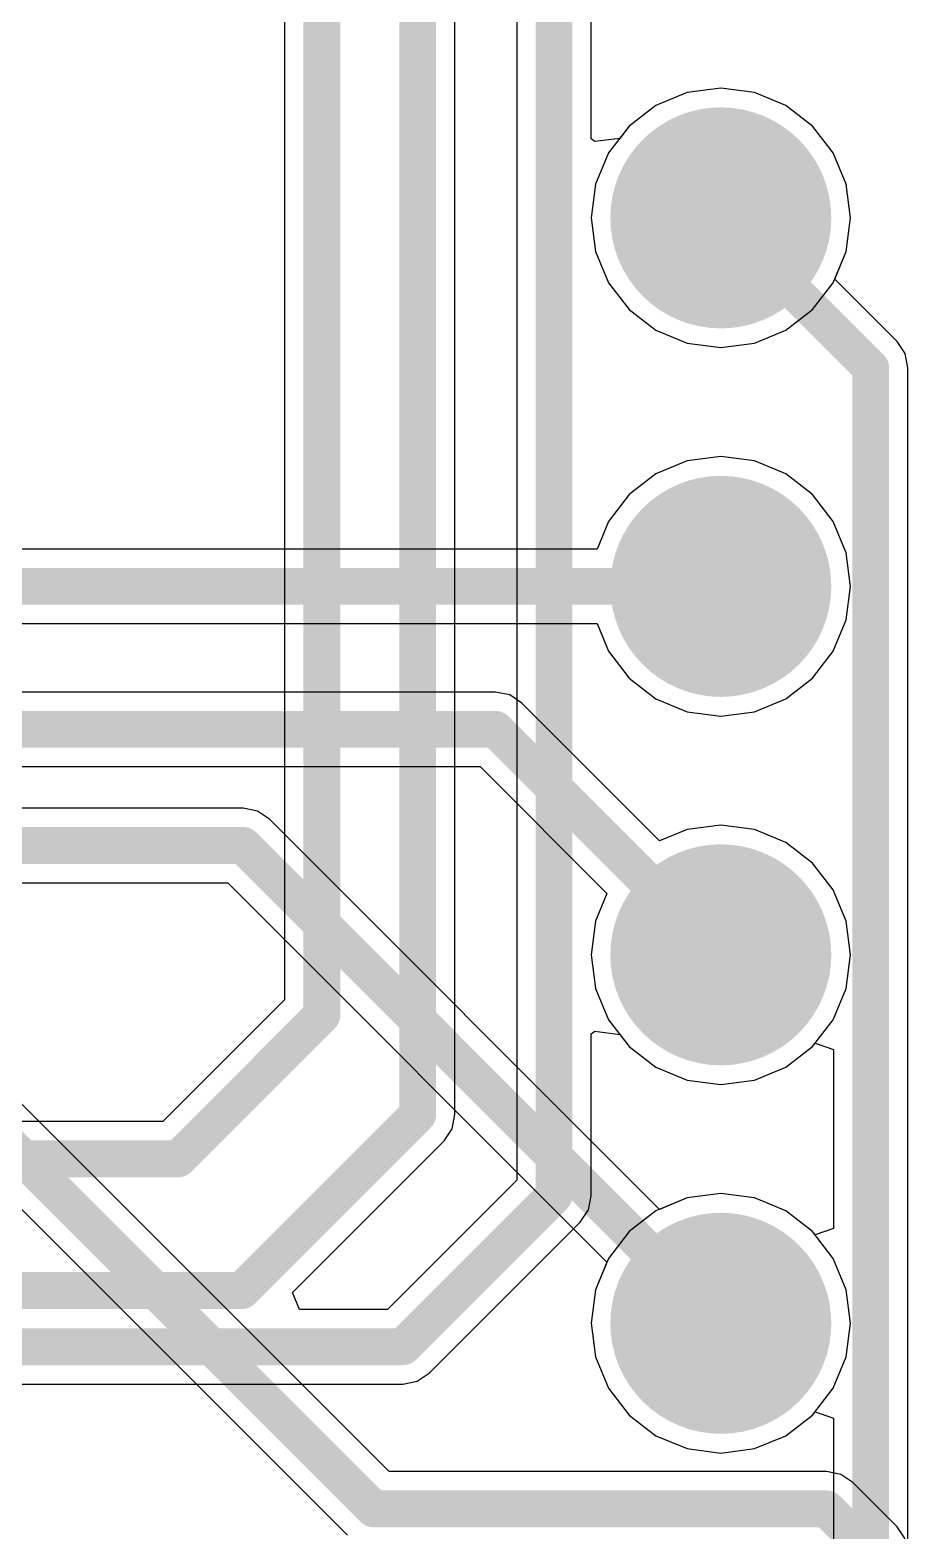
# Model space of a CAD drawing. Header units: millimetres. Extents: x 60.7 to 156.1, y 68.6 to 164.1.
# Drawn here: x 86.84 to 92.89, y 112.93 to 123.28 of the extents above; entities that cross this region are included whole.
import ezdxf

# ---------------------------------------------------------------- set-up
doc = ezdxf.new("R2010")
doc.units = ezdxf.units.MM
for name, color, linetype in [('BottomLayer', 5, 'Continuous'), ('PadHoleLayer', 156, 'Continuous'), ('TopLayer', 1, 'Continuous')]:
    doc.layers.add(name, color=color, linetype=linetype)

# ---------------------------------------------------------------- blocks, each defined once
blk = doc.blocks.new('PLC_5_41')
at = {"layer": 'BottomLayer', "const_width": 0.762}
for points in [[(-5.4610508, -4.826e-05, 1), (-4.699050799999999, -4.826e-05, 1)], [(-2.9210508, -4.826e-05, 1), (-2.1590508, -4.826e-05, 1)], [(-0.3810508, -4.826e-05, 1), (0.3809492, -4.826e-05, 1)], [(2.1589492, -4.826e-05, 1), (2.9209492, -4.826e-05, 1)]]:
    blk.add_lwpolyline(points, format="xyb", close=True, dxfattribs=at)
at = {"layer": 'PadHoleLayer', "const_width": 0.499999}
for points in [[(-5.3300503, -4.826e-05, 1), (-4.8300513, -4.826e-05, 1)], [(-2.7900503, -4.826e-05, 1), (-2.2900513, -4.826e-05, 1)], [(-0.2500503, -4.826e-05, 1), (0.2499487, -4.826e-05, 1)], [(2.2899497, -4.826e-05, 1), (2.7899487, -4.826e-05, 1)]]:
    blk.add_lwpolyline(points, format="xyb", close=True, dxfattribs=at)
at = {"layer": 'TopLayer', "const_width": 0.762}
for points in [[(-5.4610508, -4.826e-05, 1), (-4.699050799999999, -4.826e-05, 1)], [(-2.9210508, -4.826e-05, 1), (-2.1590508, -4.826e-05, 1)], [(-0.3810508, -4.826e-05, 1), (0.3809492, -4.826e-05, 1)], [(2.1589492, -4.826e-05, 1), (2.9209492, -4.826e-05, 1)]]:
    blk.add_lwpolyline(points, format="xyb", close=True, dxfattribs=at)

msp = doc.modelspace()

# ---------------------------------------------------------------- linework, layer by layer
at = {"layer": 'BottomLayer'}
for p, q in [((91.36841518, 122.84421456), (91.15264218, 122.75483958)), ((91.59996919999999, 122.87469964), (91.36841518, 122.84421456)), ((91.83152322, 122.84421456), (91.59996919999999, 122.87469964)), ((92.04729621999999, 122.75483958), (91.83152322, 122.84421456)), ((91.15264218, 122.75483958), (90.96735426, 122.61266054)), ((92.23258414, 122.61266054), (92.04729621999999, 122.75483958)), ((90.96735426, 122.61266054), (90.82517521999999, 122.42737262)), ((92.37476317999999, 122.42737262), (92.23258414, 122.61266054)), ((90.82517521999999, 122.42737262), (90.73580023999999, 122.21159962)), ((92.46413815999999, 122.21159962), (92.37476317999999, 122.42737262)), ((90.73580023999999, 122.21159962), (90.70531516, 121.9800456)), ((92.49462324, 121.9800456), (92.46413815999999, 122.21159962)), ((90.70531516, 121.9800456), (90.73580023999999, 121.74849158)), ((92.46413815999999, 121.74849158), (92.49462324, 121.9800456)), ((90.73580023999999, 121.74849158), (90.82517521999999, 121.53271858)), ((92.37476317999999, 121.53271858), (92.46413815999999, 121.74849158)), ((90.82517521999999, 121.53271858), (90.96735426, 121.34743066)), ((92.23258414, 121.34743066), (92.37476317999999, 121.53271858)), ((90.96735426, 121.34743066), (91.15264218, 121.20525162)), ((92.04729621999999, 121.20525162), (92.23258414, 121.34743066)), ((91.15264218, 121.20525162), (91.36841518, 121.11587664)), ((91.83152322, 121.11587664), (92.04729621999999, 121.20525162)), ((91.36841518, 121.11587664), (91.59996919999999, 121.08539156)), ((91.59996919999999, 121.08539156), (91.83152322, 121.11587664)), ((91.59996919999999, 120.33469964), (91.36841518, 120.30421456)), ((91.83152322, 120.30421456), (91.59996919999999, 120.33469964)), ((91.36841518, 120.30421456), (91.15264218, 120.21483958)), ((92.04729621999999, 120.21483958), (91.83152322, 120.30421456)), ((91.15264218, 120.21483958), (90.96735426, 120.07266054)), ((92.23258414, 120.07266054), (92.04729621999999, 120.21483958)), ((90.96735426, 120.07266054), (90.82517521999999, 119.88737262)), ((92.37476317999999, 119.88737262), (92.23258414, 120.07266054)), ((90.82517521999999, 119.88737262), (90.74631584, 119.69698438)), ((92.46413815999999, 119.67159962), (92.37476317999999, 119.88737262)), ((90.74631584, 119.69698438), (86.5459788, 119.69698438)), ((92.49462324, 119.4400456), (92.46413815999999, 119.67159962)), ((92.46413815999999, 119.20849158), (92.49462324, 119.4400456)), ((92.37476317999999, 118.99271858), (92.46413815999999, 119.20849158)), ((86.65240734, 119.18310682), (90.74631584, 119.18310682)), ((90.74631584, 119.18310682), (90.82517521999999, 118.99271858)), ((90.82517521999999, 118.99271858), (90.96735426, 118.80743066)), ((92.23258414, 118.80743066), (92.37476317999999, 118.99271858)), ((90.96735426, 118.80743066), (91.15264218, 118.66525162)), ((92.04729621999999, 118.66525162), (92.23258414, 118.80743066)), ((90.04594639999999, 118.71100718), (81.9974103, 118.71100718)), ((90.14427234, 118.69144918), (90.04594639999999, 118.71100718)), ((90.22763006, 118.63575206), (90.14427234, 118.69144918)), ((91.17802694, 117.68535518), (90.22763006, 118.63575206)), ((91.15264218, 118.66525162), (91.36841518, 118.57587664)), ((91.36841518, 118.57587664), (91.59996919999999, 118.54539156)), ((91.59996919999999, 118.54539156), (91.83152322, 118.57587664)), ((91.83152322, 118.57587664), (92.04729621999999, 118.66525162)), ((82.02298302, 118.19712962), (89.93951786, 118.19712962)), ((89.93951786, 118.19712962), (90.81465962, 117.32198786)), ((88.30599559999999, 117.91095798), (81.9974103, 117.91095798)), ((88.40432154, 117.89139998), (88.30599559999999, 117.91095798)), ((88.48767926, 117.83570286), (88.40432154, 117.89139998)), ((91.17802694, 115.14535518), (88.48767926, 117.83570286)), ((91.36841518, 117.76421456), (91.17802694, 117.68535518)), ((91.59996919999999, 117.79469964), (91.36841518, 117.76421456)), ((91.83152322, 117.76421456), (91.59996919999999, 117.79469964)), ((92.04729621999999, 117.67483958), (91.83152322, 117.76421456)), ((92.23258414, 117.53266054), (92.04729621999999, 117.67483958)), ((92.37476317999999, 117.34737262), (92.23258414, 117.53266054)), ((83.27784462, 117.39708042), (88.19956705999999, 117.39708042)), ((88.19956705999999, 117.39708042), (90.81465962, 114.78198786)), ((92.46413815999999, 117.13159962), (92.37476317999999, 117.34737262)), ((90.81465962, 117.32198786), (90.73580023999999, 117.13159962)), ((90.73580023999999, 117.13159962), (90.70531516, 116.9000456)), ((92.49462324, 116.9000456), (92.46413815999999, 117.13159962)), ((90.70531516, 116.9000456), (90.73580023999999, 116.66849158)), ((92.46413815999999, 116.66849158), (92.49462324, 116.9000456)), ((90.73580023999999, 116.66849158), (90.82517521999999, 116.45271858)), ((92.37476317999999, 116.45271858), (92.46413815999999, 116.66849158)), ((90.82517521999999, 116.45271858), (90.96735426, 116.26743066)), ((92.23258414, 116.26743066), (92.37476317999999, 116.45271858)), ((89.31265094, 113.33773878), (86.41468366, 116.23570606)), ((90.96735426, 116.26743066), (91.15264218, 116.12525162)), ((92.04729621999999, 116.12525162), (92.23258414, 116.26743066)), ((91.15264218, 116.12525162), (91.36841518, 116.03587664)), ((91.83152322, 116.03587664), (92.04729621999999, 116.12525162)), ((91.36841518, 116.03587664), (91.59996919999999, 116.00539156)), ((91.59996919999999, 116.00539156), (91.83152322, 116.03587664)), ((86.12657146, 115.79708362), (89.02453874, 112.89911634)), ((91.36841518, 115.22421456), (91.17802694, 115.14535518)), ((91.59996919999999, 115.25469964), (91.36841518, 115.22421456)), ((91.83152322, 115.22421456), (91.59996919999999, 115.25469964)), ((92.04729621999999, 115.13483958), (91.83152322, 115.22421456)), ((92.23258414, 114.99266054), (92.04729621999999, 115.13483958)), ((92.37476317999999, 114.80737262), (92.23258414, 114.99266054)), ((90.81465962, 114.78198786), (90.73580023999999, 114.59159962)), ((92.46413815999999, 114.59159962), (92.37476317999999, 114.80737262)), ((90.73580023999999, 114.59159962), (90.70531516, 114.3600456)), ((92.49462324, 114.3600456), (92.46413815999999, 114.59159962)), ((90.70531516, 114.3600456), (90.73580023999999, 114.12849158)), ((92.46413815999999, 114.12849158), (92.49462324, 114.3600456)), ((90.73580023999999, 114.12849158), (90.82517521999999, 113.91271858)), ((92.37476317999999, 113.91271858), (92.46413815999999, 114.12849158)), ((90.82517521999999, 113.91271858), (90.96735426, 113.72743066)), ((92.23258414, 113.72743066), (92.37476317999999, 113.91271858)), ((90.96735426, 113.72743066), (91.15264218, 113.58525162)), ((92.04729621999999, 113.58525162), (92.23258414, 113.72743066)), ((91.15264218, 113.58525162), (91.36841518, 113.49587664)), ((91.83152322, 113.49587664), (92.04729621999999, 113.58525162)), ((91.36841518, 113.49587664), (91.59996919999999, 113.46539156)), ((91.59996919999999, 113.46539156), (91.83152322, 113.49587664)), ((92.329, 113.33773878), (89.31265094, 113.33773878)), ((92.42732593999999, 113.31818078), (92.329, 113.33773878)), ((92.51068366, 113.26248366), (92.42732593999999, 113.31818078)), ((92.81548366, 112.95768366), (92.51068366, 113.26248366)), ((92.87118077999999, 112.87432594), (92.81548366, 112.95768366))]:
    msp.add_line(p, q, dxfattribs=at)
at = {"layer": 'BottomLayer', "const_width": 0.254}
for points in [[(86.5459788, 119.4400456), (91.59996919999999, 119.4400456)], [(81.3380136, 118.4540684), (90.04594639999999, 118.4540684)], [(90.04594639999999, 118.4540684), (91.59996919999999, 116.9000456)], [(81.3380136, 117.6540192), (88.30599559999999, 117.6540192)], [(88.30599559999999, 117.6540192), (91.59996919999999, 114.3600456)], [(86.23299999999999, 116.0540224), (89.2062224, 113.0808)], [(89.2062224, 113.0808), (92.329, 113.0808)], [(92.329, 113.0808), (92.6338, 112.776)]]:
    msp.add_lwpolyline(points, dxfattribs=at)
at = {"layer": 'BottomLayer', "const_width": 0.127}
for points in [[(91.5364692, 119.4400456, 1), (91.6634692, 119.4400456, 1)], [(89.9824464, 118.4540684, 1), (90.1094464, 118.4540684, 1)], [(89.9824464, 118.4540684, 1), (90.1094464, 118.4540684, 1)], [(88.2424956, 117.6540192, 1), (88.3694956, 117.6540192, 1)], [(88.2424956, 117.6540192, 1), (88.3694956, 117.6540192, 1)], [(91.5364692, 116.9000456, 1), (91.6634692, 116.9000456, 1)], [(91.5364692, 114.3600456, 1), (91.6634692, 114.3600456, 1)], [(89.1427224, 113.0808, 1), (89.26972239999999, 113.0808, 1)], [(89.1427224, 113.0808, 1), (89.26972239999999, 113.0808, 1)], [(92.26549999999999, 113.0808, 1), (92.3925, 113.0808, 1)], [(92.26549999999999, 113.0808, 1), (92.3925, 113.0808, 1)]]:
    msp.add_lwpolyline(points, format="xyb", close=True, dxfattribs=at)
at = {"layer": 'TopLayer'}
for p, q in [((89.76653877999999, 115.7986), (89.76653877999999, 130.77504198)), ((88.59226122, 130.646043), (88.59226122, 116.59082854)), ((90.19246122, 128.4224), (90.19246122, 115.346226)), ((90.70633878, 122.52468002), (90.70633878, 128.31597146)), ((91.36841518, 122.84421456), (91.15264218, 122.75483958)), ((91.59996919999999, 122.87469964), (91.36841518, 122.84421456)), ((91.83152322, 122.84421456), (91.59996919999999, 122.87469964)), ((92.04729621999999, 122.75483958), (91.83152322, 122.84421456)), ((91.15264218, 122.75483958), (90.96735426, 122.61266054)), ((92.23258414, 122.61266054), (92.04729621999999, 122.75483958)), ((90.96735426, 122.61266054), (90.90252076, 122.52816998)), ((92.37476317999999, 122.42737262), (92.23258414, 122.61266054)), ((90.73017413999999, 122.50633868), (90.70633878, 122.52468002)), ((90.90252076, 122.52816998), (90.73017413999999, 122.50633868)), ((92.46413815999999, 122.21159962), (92.37476317999999, 122.42737262)), ((92.49462324, 121.9800456), (92.46413815999999, 122.21159962)), ((92.46413815999999, 121.74849158), (92.49462324, 121.9800456)), ((92.38527878, 121.55810334), (92.46413815999999, 121.74849158)), ((92.81548366, 121.12789846), (92.38527878, 121.55810334)), ((92.87118077999999, 121.04454074), (92.81548366, 121.12789846)), ((92.89073877999999, 120.9462148), (92.87118077999999, 121.04454074)), ((92.89073877999999, 110.5408127), (92.89073877999999, 120.9462148)), ((88.59226122, 116.59082854), (87.75217146, 115.75073878)), ((90.70633878, 116.35541118), (90.73017413999999, 116.37375252)), ((90.70633878, 115.2398127), (90.70633878, 116.35541118)), ((90.73017413999999, 116.37375252), (90.90252076, 116.35192122)), ((90.90252076, 116.35192122), (90.96735426, 116.26743066)), ((90.96735426, 116.26743066), (91.15264218, 116.12525162)), ((92.04729621999999, 116.12525162), (92.23258414, 116.26743066)), ((92.23258414, 116.26743066), (92.24986122, 116.28994522)), ((92.24986122, 116.28994522), (92.37686122, 116.2468338)), ((92.37686122, 116.2468338), (92.37686122, 115.0132574)), ((91.15264218, 116.12525162), (91.36841518, 116.03587664)), ((91.83152322, 116.03587664), (92.04729621999999, 116.12525162)), ((91.36841518, 116.03587664), (91.59996919999999, 116.00539156)), ((91.59996919999999, 116.00539156), (91.83152322, 116.03587664)), ((89.74698078, 115.70027406), (89.76653877999999, 115.7986)), ((87.75217146, 115.75073878), (85.59684175999999, 115.75073878)), ((89.69128366, 115.61691634), (89.74698078, 115.70027406)), ((88.64703886, 114.57267154), (89.69128366, 115.61691634)), ((90.19246122, 115.346226), (89.30157145999999, 114.45533878)), ((90.68678077999999, 115.14147406), (90.70634131999999, 115.2398)), ((90.70634131999999, 115.2398), (90.70633878, 115.2398127)), ((91.36841518, 115.22421456), (91.15264218, 115.13483958)), ((91.59996919999999, 115.25469964), (91.36841518, 115.22421456)), ((91.83152322, 115.22421456), (91.59996919999999, 115.25469964)), ((92.04729621999999, 115.13483958), (91.83152322, 115.22421456)), ((89.58968365999999, 114.01671634), (90.63107604, 115.05811126)), ((90.63107604, 115.05811126), (90.63108366, 115.05811634)), ((90.63108366, 115.05811634), (90.68678077999999, 115.14147406)), ((91.15264218, 115.13483958), (90.96735426, 114.99266054)), ((92.23258414, 114.99266054), (92.04729621999999, 115.13483958)), ((90.96735426, 114.99266054), (90.82517521999999, 114.80737262)), ((92.24986122, 114.97014598), (92.23258414, 114.99266054)), ((92.37686122, 115.0132574), (92.24986122, 114.97014598)), ((90.82517521999999, 114.80737262), (90.73580023999999, 114.59159962)), ((88.69564176, 114.45533878), (88.64703886, 114.57267154)), ((90.73580023999999, 114.59159962), (90.70531516, 114.3600456)), ((89.30157145999999, 114.45533878), (88.69564176, 114.45533878)), ((90.70531516, 114.3600456), (90.73580023999999, 114.12849158)), ((90.73580023999999, 114.12849158), (90.82517521999999, 113.91271858)), ((72.6948127, 113.94146122), (89.408, 113.94146122)), ((89.408, 113.94146122), (89.50632594, 113.96101922)), ((89.50632594, 113.96101922), (89.58968365999999, 114.01671634)), ((90.82517521999999, 113.91271858), (90.96735426, 113.72743066)), ((90.96735426, 113.72743066), (91.15264218, 113.58525162)), ((92.04729621999999, 113.58525162), (92.23258414, 113.72743066)), ((92.23258414, 113.72743066), (92.24986122, 113.74994522)), ((92.24986122, 113.74994522), (92.37686122, 113.7068338)), ((92.37686122, 113.7068338), (92.37686122, 112.8360456)), ((91.15264218, 113.58525162), (91.36841518, 113.49587664)), ((91.83152322, 113.49587664), (92.04729621999999, 113.58525162)), ((91.36841518, 113.49587664), (91.59996919999999, 113.46539156)), ((91.59996919999999, 113.46539156), (91.83152322, 113.49587664))]:
    msp.add_line(p, q, dxfattribs=at)
at = {"layer": 'TopLayer', "const_width": 0.254}
for points in [[(88.8492, 116.4844), (88.8492, 138.3284)], [(89.50959999999999, 115.7986), (89.50959999999999, 132.4864)], [(90.4494, 115.2398), (90.4494, 128.4224)], [(91.59996919999999, 121.9800456), (92.6338, 120.9462148)], [(92.6338, 110.5408), (92.6338, 120.9462148)], [(87.8586, 115.4938), (88.8492, 116.4844)], [(88.2965976, 114.5855976), (89.50959999999999, 115.7986)], [(74.5071408, 115.4938), (87.8586, 115.4938)], [(89.408, 114.1984), (90.4494, 115.2398)], [(73.88240239999999, 114.5855976), (88.2965976, 114.5855976)], [(72.6948, 114.1984), (89.408, 114.1984)]]:
    msp.add_lwpolyline(points, dxfattribs=at)
at = {"layer": 'TopLayer', "const_width": 0.127}
for points in [[(91.5364692, 121.9800456, 1), (91.6634692, 121.9800456, 1)], [(92.57029999999999, 120.9462148, 1), (92.6973, 120.9462148, 1)], [(92.57029999999999, 120.9462148, 1), (92.6973, 120.9462148, 1)], [(88.78569999999999, 116.4844, 1), (88.9127, 116.4844, 1)], [(88.78569999999999, 116.4844, 1), (88.9127, 116.4844, 1)], [(89.4461, 115.7986, 1), (89.5731, 115.7986, 1)], [(89.4461, 115.7986, 1), (89.5731, 115.7986, 1)], [(87.79509999999999, 115.4938, 1), (87.9221, 115.4938, 1)], [(87.79509999999999, 115.4938, 1), (87.9221, 115.4938, 1)], [(90.38589999999999, 115.2398, 1), (90.5129, 115.2398, 1)], [(90.38589999999999, 115.2398, 1), (90.5129, 115.2398, 1)], [(88.2330976, 114.5855976, 1), (88.36009759999999, 114.5855976, 1)], [(88.2330976, 114.5855976, 1), (88.36009759999999, 114.5855976, 1)], [(89.3445, 114.1984, 1), (89.47149999999999, 114.1984, 1)], [(89.3445, 114.1984, 1), (89.47149999999999, 114.1984, 1)]]:
    msp.add_lwpolyline(points, format="xyb", close=True, dxfattribs=at)

# ---------------------------------------------------------------- block references
at = {"rotation": 270}
msp.add_blockref('PLC_5_41', (91.60001745999999, 116.8999948), dxfattribs=at)

doc.saveas('drawing.dxf')
